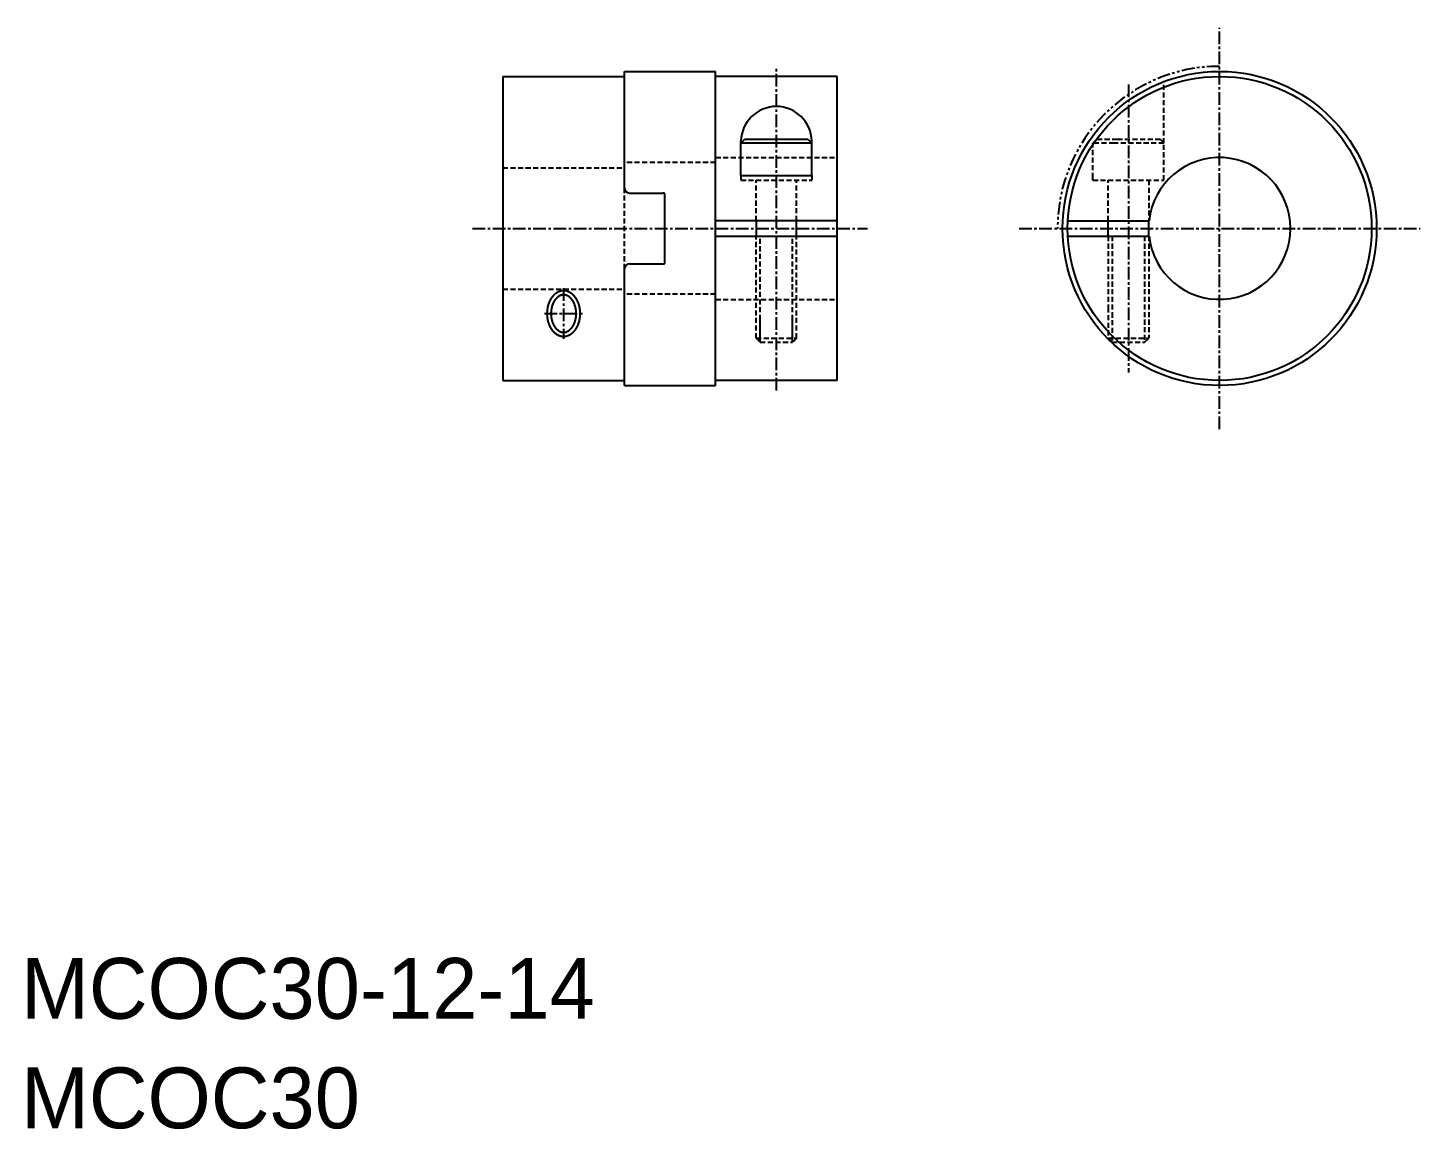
# Model space of a CAD drawing. Extents: x -285 to -148, y -61 to 48.
import ezdxf

# ---------------------------------------------------------------- set-up
doc = ezdxf.new("R2010")
doc.units = 0
for name, pattern in [('CENTER', [2, 1.25, -0.25, 0.25, -0.25]), ('DASHED', [0.75, 0.5, -0.25]), ('PHANTOM', [2.5, 1.25, -0.25, 0.25, -0.25, 0.25, -0.25])]:
    doc.linetypes.add(name, pattern=pattern)
doc.layers.get('0').update_dxf_attribs({"linetype": 'CONTINUOUS'})
doc.layers.add('CENTER', color=1, linetype='CENTER')
doc.layers.add('二点鎖線', color=3, linetype='PHANTOM')

msp = doc.modelspace()

# ---------------------------------------------------------------- linework, layer by layer
at = {"color": 7, "linetype": 'CONTINUOUS'}
for p, q in [((-238.44, 43), (-238.44, 13)), ((-238.44, 43), (-226.44, 43)), ((-226.44, 32), (-226.44, 43.5)), ((-226.44, 43.5), (-217.44, 43.5)), ((-217.44, 12.5), (-217.44, 43.5)), ((-205.44, 43), (-217.44, 43)), ((-205.44, 13), (-205.44, 43)), ((-214.94, 36.42), (-214.59, 36.77)), ((-214.94, 33.23), (-214.94, 36.62)), ((-207.94, 36.42), (-214.94, 36.42)), ((-208.29, 36.77), (-214.59, 36.77)), ((-208.29, 36.77), (-207.94, 36.42)), ((-207.94, 33.23), (-207.94, 36.62)), ((-207.94, 36.07), (-207.94, 36.07)), ((-214.94, 33.23), (-207.94, 33.23)), ((-225.94, 31.5), (-222.64, 31.5)), ((-222.44, 24.7), (-222.44, 31.3)), ((-205.44, 28.75), (-217.44, 28.75)), ((-213.44, 28.75), (-213.44, 27.25)), ((-209.44, 27.25), (-209.44, 28.75)), ((-182.68, 28.75), (-174.65, 28.75)), ((-178.69, 27.25), (-178.69, 28.75)), ((-174.69, 27.25), (-174.69, 28.75)), ((-217.44, 27.25), (-205.44, 27.25)), ((-182.68, 27.25), (-174.65, 27.25)), ((-226.44, 12.5), (-226.44, 24)), ((-225.94, 24.5), (-222.64, 24.5)), ((-238.44, 13), (-226.44, 13)), ((-226.44, 12.5), (-217.44, 12.5)), ((-205.44, 13), (-217.44, 13))]:
    msp.add_line(p, q, dxfattribs=at)
at = {"color": 3, "linetype": 'DASHED'}
for p, q in [((-173.19, 36.42), (-173.19, 42.49)), ((-179.84, 36.77), (-180.19, 36.42)), ((-178.1, 36.42), (-180.19, 36.42)), ((-180.19, 33), (-180.19, 36.42)), ((-177.79, 36.77), (-179.84, 36.77)), ((-173.19, 36.42), (-178.1, 36.42)), ((-173.54, 36.77), (-177.79, 36.77)), ((-173.54, 36.77), (-173.19, 36.42)), ((-173.19, 32.77), (-173.19, 36.42)), ((-173.19, 36.07), (-173.19, 36.07)), ((-217.44, 34.5), (-226.44, 34.5)), ((-217.44, 35), (-205.44, 35)), ((-238.44, 34), (-226.44, 34)), ((-214.94, 33.23), (-214.94, 32.77)), ((-207.94, 33.23), (-207.94, 32.77)), ((-180.19, 32.77), (-180.19, 33)), ((-226.44, 24), (-226.44, 32)), ((-214.94, 32.77), (-207.94, 32.77)), ((-213.44, 28.75), (-213.44, 32.77)), ((-209.44, 28.75), (-209.44, 32.77)), ((-180.19, 32.77), (-173.19, 32.77)), ((-178.69, 28.75), (-178.69, 32.77)), ((-174.69, 32.77), (-174.69, 28.75)), ((-213.44, 17.17), (-213.44, 27.25)), ((-213.04, 18.99), (-213.04, 27.25)), ((-209.84, 18.99), (-209.84, 27.25)), ((-209.44, 17.17), (-209.44, 27.25)), ((-178.69, 27.25), (-178.69, 20.2)), ((-178.29, 27.25), (-178.29, 19.69)), ((-175.09, 27.25), (-175.09, 16.77)), ((-174.69, 27.25), (-174.69, 17.17)), ((-238.44, 22), (-226.44, 22)), ((-217.44, 21.5), (-226.44, 21.5)), ((-217.44, 21), (-205.44, 21)), ((-178.69, 20.2), (-178.69, 17.17)), ((-178.29, 19.69), (-178.29, 16.77)), ((-213.44, 17.17), (-213.04, 16.77)), ((-213.44, 17.17), (-209.44, 17.17)), ((-213.04, 16.77), (-209.84, 16.77)), ((-209.44, 17.17), (-209.84, 16.77)), ((-178.69, 17.17), (-178.29, 16.77)), ((-178.69, 17.17), (-174.69, 17.17)), ((-178.29, 16.77), (-175.09, 16.77)), ((-175.09, 16.77), (-174.69, 17.17))]:
    msp.add_line(p, q, dxfattribs=at)
at = {"color": 3, "linetype": 'CONTINUOUS'}
for p, q in [((-213.04, 16.77), (-213.04, 18.99)), ((-209.84, 16.77), (-209.84, 18.99))]:
    msp.add_line(p, q, dxfattribs=at)
msp.add_polyline3d([(-232.44, 21.85, 0), (-232.46, 21.85, 0), (-232.47, 21.85, 0), (-232.48, 21.85, 0), (-232.49, 21.85, 0), (-232.5, 21.85, 0), (-232.51, 21.85, 0), (-232.52, 21.85, 0), (-232.53, 21.85, 0), (-232.54, 21.85, 0), (-232.55, 21.85, 0), (-232.57, 21.85, 0), (-232.58, 21.85, 0), (-232.59, 21.85, 0), (-232.6, 21.84, 0), (-232.61, 21.84, 0), (-232.62, 21.84, 0), (-232.63, 21.84, 0), (-232.64, 21.84, 0), (-232.65, 21.84, 0), (-232.66, 21.83, 0), (-232.67, 21.83, 0), (-232.69, 21.83, 0), (-232.7, 21.83, 0), (-232.71, 21.83, 0), (-232.72, 21.82, 0), (-232.73, 21.82, 0), (-232.74, 21.82, 0), (-232.75, 21.81, 0), (-232.76, 21.81, 0), (-232.77, 21.81, 0), (-232.78, 21.81, 0), (-232.79, 21.8, 0), (-232.81, 21.8, 0), (-232.82, 21.8, 0), (-232.83, 21.79, 0), (-232.84, 21.79, 0), (-232.85, 21.78, 0), (-232.86, 21.78, 0), (-232.87, 21.78, 0), (-232.88, 21.77, 0), (-232.89, 21.77, 0), (-232.9, 21.76, 0), (-232.91, 21.76, 0), (-232.92, 21.76, 0), (-232.93, 21.75, 0), (-232.94, 21.75, 0), (-232.96, 21.74, 0), (-232.97, 21.74, 0), (-232.98, 21.73, 0), (-232.99, 21.73, 0), (-233, 21.72, 0), (-233.01, 21.72, 0), (-233.02, 21.71, 0), (-233.03, 21.71, 0), (-233.04, 21.7, 0), (-233.05, 21.69, 0), (-233.06, 21.69, 0), (-233.07, 21.68, 0), (-233.08, 21.68, 0), (-233.09, 21.67, 0), (-233.1, 21.66, 0), (-233.11, 21.66, 0), (-233.12, 21.65, 0), (-233.13, 21.65, 0), (-233.14, 21.64, 0), (-233.15, 21.63, 0), (-233.16, 21.63, 0), (-233.17, 21.62, 0), (-233.18, 21.61, 0), (-233.19, 21.6, 0), (-233.2, 21.6, 0), (-233.21, 21.59, 0), (-233.22, 21.58, 0), (-233.23, 21.57, 0), (-233.24, 21.57, 0), (-233.25, 21.56, 0), (-233.26, 21.55, 0), (-233.27, 21.54, 0), (-233.28, 21.54, 0), (-233.29, 21.53, 0), (-233.3, 21.52, 0), (-233.31, 21.51, 0), (-233.32, 21.5, 0), (-233.33, 21.49, 0), (-233.34, 21.49, 0), (-233.35, 21.48, 0), (-233.36, 21.47, 0), (-233.37, 21.46, 0), (-233.38, 21.45, 0), (-233.39, 21.44, 0), (-233.4, 21.43, 0), (-233.41, 21.42, 0), (-233.42, 21.41, 0), (-233.43, 21.4, 0), (-233.44, 21.39, 0), (-233.45, 21.38, 0), (-233.45, 21.38, 0), (-233.46, 21.37, 0), (-233.47, 21.36, 0), (-233.48, 21.35, 0), (-233.49, 21.34, 0), (-233.5, 21.33, 0), (-233.51, 21.32, 0), (-233.52, 21.3, 0), (-233.53, 21.29, 0), (-233.53, 21.28, 0), (-233.54, 21.27, 0), (-233.55, 21.26, 0), (-233.56, 21.25, 0), (-233.57, 21.24, 0), (-233.58, 21.23, 0), (-233.59, 21.22, 0), (-233.59, 21.21, 0), (-233.6, 21.2, 0), (-233.61, 21.19, 0), (-233.62, 21.17, 0), (-233.63, 21.16, 0), (-233.63, 21.15, 0), (-233.64, 21.14, 0), (-233.65, 21.13, 0), (-233.66, 21.12, 0), (-233.67, 21.1, 0), (-233.67, 21.09, 0), (-233.68, 21.08, 0), (-233.69, 21.07, 0), (-233.7, 21.06, 0), (-233.7, 21.04, 0), (-233.71, 21.03, 0), (-233.72, 21.02, 0), (-233.73, 21.01, 0), (-233.73, 20.99, 0), (-233.74, 20.98, 0), (-233.75, 20.97, 0), (-233.76, 20.96, 0), (-233.76, 20.94, 0), (-233.77, 20.93, 0), (-233.78, 20.92, 0), (-233.78, 20.9, 0), (-233.79, 20.89, 0), (-233.8, 20.88, 0), (-233.8, 20.86, 0), (-233.81, 20.85, 0), (-233.82, 20.84, 0), (-233.82, 20.82, 0), (-233.83, 20.81, 0), (-233.84, 20.8, 0), (-233.84, 20.78, 0), (-233.85, 20.77, 0), (-233.85, 20.75, 0), (-233.86, 20.74, 0), (-233.87, 20.73, 0), (-233.87, 20.71, 0), (-233.88, 20.7, 0), (-233.88, 20.68, 0), (-233.89, 20.67, 0), (-233.9, 20.66, 0), (-233.9, 20.64, 0), (-233.91, 20.63, 0), (-233.91, 20.61, 0), (-233.92, 20.6, 0), (-233.92, 20.58, 0), (-233.93, 20.57, 0), (-233.93, 20.56, 0), (-233.94, 20.54, 0), (-233.94, 20.53, 0), (-233.95, 20.51, 0), (-233.95, 20.5, 0), (-233.96, 20.48, 0), (-233.96, 20.47, 0), (-233.97, 20.45, 0), (-233.97, 20.44, 0), (-233.97, 20.42, 0), (-233.98, 20.41, 0), (-233.98, 20.39, 0), (-233.99, 20.38, 0), (-233.99, 20.36, 0), (-234, 20.35, 0), (-234, 20.33, 0), (-234, 20.31, 0), (-234.01, 20.3, 0), (-234.01, 20.28, 0), (-234.01, 20.27, 0), (-234.02, 20.25, 0), (-234.02, 20.24, 0), (-234.02, 20.22, 0), (-234.03, 20.21, 0), (-234.03, 20.19, 0), (-234.03, 20.17, 0), (-234.04, 20.16, 0), (-234.04, 20.14, 0), (-234.04, 20.13, 0), (-234.05, 20.11, 0), (-234.05, 20.1, 0), (-234.05, 20.08, 0), (-234.05, 20.06, 0), (-234.06, 20.05, 0), (-234.06, 20.03, 0), (-234.06, 20.02, 0), (-234.06, 20, 0), (-234.06, 19.98, 0), (-234.07, 19.97, 0), (-234.07, 19.95, 0), (-234.07, 19.94, 0), (-234.07, 19.92, 0), (-234.07, 19.9, 0), (-234.07, 19.89, 0), (-234.08, 19.87, 0), (-234.08, 19.86, 0), (-234.08, 19.84, 0), (-234.08, 19.82, 0), (-234.08, 19.81, 0), (-234.08, 19.79, 0), (-234.08, 19.78, 0), (-234.08, 19.76, 0), (-234.09, 19.74, 0), (-234.09, 19.73, 0), (-234.09, 19.71, 0), (-234.09, 19.69, 0), (-234.09, 19.68, 0), (-234.09, 19.66, 0), (-234.09, 19.65, 0), (-234.09, 19.63, 0), (-234.09, 19.61, 0), (-234.09, 19.6, 0), (-234.09, 19.58, 0), (-234.09, 19.56, 0), (-234.09, 19.55, 0), (-234.09, 19.53, 0), (-234.09, 19.52, 0), (-234.09, 19.5, 0), (-234.09, 19.48, 0), (-234.09, 19.47, 0), (-234.08, 19.45, 0), (-234.08, 19.43, 0), (-234.08, 19.42, 0), (-234.08, 19.4, 0), (-234.08, 19.39, 0), (-234.08, 19.37, 0), (-234.08, 19.35, 0), (-234.08, 19.34, 0), (-234.08, 19.32, 0), (-234.07, 19.3, 0), (-234.07, 19.29, 0), (-234.07, 19.27, 0), (-234.07, 19.26, 0), (-234.07, 19.24, 0), (-234.06, 19.22, 0), (-234.06, 19.21, 0), (-234.06, 19.19, 0), (-234.06, 19.18, 0), (-234.06, 19.16, 0), (-234.05, 19.14, 0), (-234.05, 19.13, 0), (-234.05, 19.11, 0), (-234.05, 19.1, 0), (-234.04, 19.08, 0), (-234.04, 19.07, 0), (-234.04, 19.05, 0), (-234.04, 19.03, 0), (-234.03, 19.02, 0), (-234.03, 19, 0), (-234.03, 18.99, 0), (-234.02, 18.97, 0), (-234.02, 18.96, 0), (-234.02, 18.94, 0), (-234.01, 18.92, 0), (-234.01, 18.91, 0), (-234, 18.89, 0), (-234, 18.88, 0), (-234, 18.86, 0), (-233.99, 18.85, 0), (-233.99, 18.83, 0), (-233.99, 18.82, 0), (-233.98, 18.8, 0), (-233.98, 18.79, 0), (-233.97, 18.77, 0), (-233.97, 18.76, 0), (-233.96, 18.74, 0), (-233.96, 18.73, 0), (-233.95, 18.71, 0), (-233.95, 18.7, 0), (-233.94, 18.68, 0), (-233.94, 18.67, 0), (-233.93, 18.65, 0), (-233.93, 18.64, 0), (-233.92, 18.62, 0), (-233.92, 18.61, 0), (-233.91, 18.6, 0), (-233.91, 18.58, 0), (-233.9, 18.57, 0), (-233.9, 18.55, 0), (-233.89, 18.54, 0), (-233.89, 18.52, 0), (-233.88, 18.51, 0), (-233.88, 18.5, 0), (-233.87, 18.48, 0), (-233.86, 18.47, 0), (-233.86, 18.45, 0), (-233.85, 18.44, 0), (-233.85, 18.43, 0), (-233.84, 18.41, 0), (-233.83, 18.4, 0), (-233.83, 18.38, 0), (-233.82, 18.37, 0), (-233.81, 18.36, 0), (-233.81, 18.34, 0), (-233.8, 18.33, 0), (-233.79, 18.32, 0), (-233.79, 18.3, 0), (-233.78, 18.29, 0), (-233.77, 18.28, 0), (-233.77, 18.27, 0), (-233.76, 18.25, 0), (-233.75, 18.24, 0), (-233.75, 18.23, 0), (-233.74, 18.21, 0), (-233.73, 18.2, 0), (-233.72, 18.19, 0), (-233.72, 18.18, 0), (-233.71, 18.16, 0), (-233.7, 18.15, 0), (-233.69, 18.14, 0), (-233.69, 18.13, 0), (-233.68, 18.12, 0), (-233.67, 18.1, 0), (-233.66, 18.09, 0), (-233.65, 18.08, 0), (-233.65, 18.07, 0), (-233.64, 18.06, 0), (-233.63, 18.04, 0), (-233.62, 18.03, 0), (-233.61, 18.02, 0), (-233.61, 18.01, 0), (-233.6, 18, 0), (-233.59, 17.99, 0), (-233.58, 17.98, 0), (-233.57, 17.97, 0), (-233.56, 17.95, 0), (-233.56, 17.94, 0), (-233.55, 17.93, 0), (-233.54, 17.92, 0), (-233.53, 17.91, 0), (-233.52, 17.9, 0), (-233.51, 17.89, 0), (-233.5, 17.88, 0), (-233.49, 17.87, 0), (-233.49, 17.86, 0), (-233.48, 17.85, 0), (-233.47, 17.84, 0), (-233.46, 17.83, 0), (-233.45, 17.82, 0), (-233.44, 17.81, 0), (-233.43, 17.8, 0), (-233.42, 17.79, 0), (-233.41, 17.78, 0), (-233.4, 17.77, 0), (-233.39, 17.76, 0), (-233.38, 17.75, 0), (-233.38, 17.75, 0), (-233.37, 17.74, 0), (-233.36, 17.73, 0), (-233.35, 17.72, 0), (-233.34, 17.71, 0), (-233.33, 17.7, 0), (-233.32, 17.69, 0), (-233.31, 17.69, 0), (-233.3, 17.68, 0), (-233.29, 17.67, 0), (-233.28, 17.66, 0), (-233.27, 17.65, 0), (-233.26, 17.65, 0), (-233.25, 17.64, 0), (-233.24, 17.63, 0), (-233.23, 17.62, 0), (-233.22, 17.62, 0), (-233.21, 17.61, 0), (-233.2, 17.6, 0), (-233.19, 17.59, 0), (-233.18, 17.59, 0), (-233.17, 17.58, 0), (-233.16, 17.57, 0), (-233.15, 17.57, 0), (-233.14, 17.56, 0), (-233.13, 17.55, 0), (-233.12, 17.55, 0), (-233.11, 17.54, 0), (-233.1, 17.53, 0), (-233.09, 17.53, 0), (-233.08, 17.52, 0), (-233.07, 17.52, 0), (-233.06, 17.51, 0), (-233.04, 17.5, 0), (-233.03, 17.5, 0), (-233.02, 17.49, 0), (-233.01, 17.49, 0), (-233, 17.48, 0), (-232.99, 17.48, 0), (-232.98, 17.47, 0), (-232.97, 17.47, 0), (-232.96, 17.46, 0), (-232.95, 17.46, 0), (-232.94, 17.45, 0), (-232.93, 17.45, 0), (-232.92, 17.44, 0), (-232.91, 17.44, 0), (-232.9, 17.43, 0), (-232.89, 17.43, 0), (-232.88, 17.43, 0), (-232.86, 17.42, 0), (-232.85, 17.42, 0), (-232.84, 17.41, 0), (-232.83, 17.41, 0), (-232.82, 17.41, 0), (-232.81, 17.4, 0), (-232.8, 17.4, 0), (-232.79, 17.4, 0), (-232.78, 17.39, 0), (-232.77, 17.39, 0), (-232.76, 17.39, 0), (-232.75, 17.38, 0), (-232.73, 17.38, 0), (-232.72, 17.38, 0), (-232.71, 17.38, 0), (-232.7, 17.37, 0), (-232.69, 17.37, 0), (-232.68, 17.37, 0), (-232.67, 17.37, 0), (-232.66, 17.37, 0), (-232.65, 17.36, 0), (-232.64, 17.36, 0), (-232.63, 17.36, 0), (-232.61, 17.36, 0), (-232.6, 17.36, 0), (-232.59, 17.36, 0), (-232.58, 17.35, 0), (-232.57, 17.35, 0), (-232.56, 17.35, 0), (-232.55, 17.35, 0), (-232.54, 17.35, 0), (-232.53, 17.35, 0), (-232.52, 17.35, 0), (-232.51, 17.35, 0), (-232.49, 17.35, 0), (-232.48, 17.35, 0), (-232.47, 17.35, 0), (-232.46, 17.35, 0), (-232.45, 17.35, 0), (-232.44, 17.35, 0), (-232.43, 17.35, 0), (-232.42, 17.35, 0), (-232.41, 17.35, 0), (-232.4, 17.35, 0), (-232.38, 17.35, 0), (-232.37, 17.35, 0), (-232.36, 17.35, 0), (-232.35, 17.35, 0), (-232.34, 17.35, 0), (-232.33, 17.35, 0), (-232.32, 17.35, 0), (-232.31, 17.35, 0), (-232.3, 17.36, 0), (-232.29, 17.36, 0), (-232.27, 17.36, 0), (-232.26, 17.36, 0), (-232.25, 17.36, 0), (-232.24, 17.36, 0), (-232.23, 17.37, 0), (-232.22, 17.37, 0), (-232.21, 17.37, 0), (-232.2, 17.37, 0), (-232.19, 17.37, 0), (-232.18, 17.38, 0), (-232.17, 17.38, 0), (-232.15, 17.38, 0), (-232.14, 17.38, 0), (-232.13, 17.39, 0), (-232.12, 17.39, 0), (-232.11, 17.39, 0), (-232.1, 17.4, 0), (-232.09, 17.4, 0), (-232.08, 17.4, 0), (-232.07, 17.41, 0), (-232.06, 17.41, 0), (-232.05, 17.41, 0), (-232.04, 17.42, 0), (-232.03, 17.42, 0), (-232.01, 17.43, 0), (-232, 17.43, 0), (-231.99, 17.43, 0), (-231.98, 17.44, 0), (-231.97, 17.44, 0), (-231.96, 17.45, 0), (-231.95, 17.45, 0), (-231.94, 17.46, 0), (-231.93, 17.46, 0), (-231.92, 17.47, 0), (-231.91, 17.47, 0), (-231.9, 17.48, 0), (-231.89, 17.48, 0), (-231.88, 17.49, 0), (-231.87, 17.49, 0), (-231.86, 17.5, 0), (-231.84, 17.5, 0), (-231.83, 17.51, 0), (-231.82, 17.52, 0), (-231.81, 17.52, 0), (-231.8, 17.53, 0), (-231.79, 17.53, 0), (-231.78, 17.54, 0), (-231.77, 17.55, 0), (-231.76, 17.55, 0), (-231.75, 17.56, 0), (-231.74, 17.57, 0), (-231.73, 17.57, 0), (-231.72, 17.58, 0), (-231.71, 17.59, 0), (-231.7, 17.59, 0), (-231.69, 17.6, 0), (-231.68, 17.61, 0), (-231.67, 17.62, 0), (-231.66, 17.62, 0), (-231.65, 17.63, 0), (-231.64, 17.64, 0), (-231.63, 17.65, 0), (-231.62, 17.65, 0), (-231.61, 17.66, 0), (-231.6, 17.67, 0), (-231.59, 17.68, 0), (-231.58, 17.69, 0), (-231.57, 17.69, 0), (-231.56, 17.7, 0), (-231.55, 17.71, 0), (-231.54, 17.72, 0), (-231.53, 17.73, 0), (-231.52, 17.74, 0), (-231.51, 17.75, 0), (-231.5, 17.76, 0), (-231.5, 17.76, 0), (-231.49, 17.77, 0), (-231.48, 17.78, 0), (-231.47, 17.79, 0), (-231.46, 17.8, 0), (-231.45, 17.81, 0), (-231.44, 17.82, 0), (-231.43, 17.83, 0), (-231.42, 17.84, 0), (-231.41, 17.85, 0), (-231.4, 17.86, 0), (-231.39, 17.87, 0), (-231.39, 17.88, 0), (-231.38, 17.89, 0), (-231.37, 17.9, 0), (-231.36, 17.91, 0), (-231.35, 17.92, 0), (-231.34, 17.93, 0), (-231.33, 17.94, 0), (-231.33, 17.95, 0), (-231.32, 17.97, 0), (-231.31, 17.98, 0), (-231.3, 17.99, 0), (-231.29, 18, 0), (-231.28, 18.01, 0), (-231.28, 18.02, 0), (-231.27, 18.03, 0), (-231.26, 18.04, 0), (-231.25, 18.06, 0), (-231.24, 18.07, 0), (-231.23, 18.08, 0), (-231.23, 18.09, 0), (-231.22, 18.1, 0), (-231.21, 18.12, 0), (-231.2, 18.13, 0), (-231.2, 18.14, 0), (-231.19, 18.15, 0), (-231.18, 18.16, 0), (-231.17, 18.18, 0), (-231.17, 18.19, 0), (-231.16, 18.2, 0), (-231.15, 18.21, 0), (-231.14, 18.23, 0), (-231.14, 18.24, 0), (-231.13, 18.25, 0), (-231.12, 18.27, 0), (-231.12, 18.28, 0), (-231.11, 18.29, 0), (-231.1, 18.3, 0), (-231.1, 18.32, 0), (-231.09, 18.33, 0), (-231.08, 18.34, 0), (-231.08, 18.36, 0), (-231.07, 18.37, 0), (-231.06, 18.38, 0), (-231.06, 18.4, 0), (-231.05, 18.41, 0), (-231.04, 18.43, 0), (-231.04, 18.44, 0), (-231.03, 18.45, 0), (-231.03, 18.47, 0), (-231.02, 18.48, 0), (-231.01, 18.5, 0), (-231.01, 18.51, 0), (-231, 18.52, 0), (-231, 18.54, 0), (-230.99, 18.55, 0), (-230.99, 18.57, 0), (-230.98, 18.58, 0), (-230.98, 18.6, 0), (-230.97, 18.61, 0), (-230.96, 18.62, 0), (-230.96, 18.64, 0), (-230.95, 18.65, 0), (-230.95, 18.67, 0), (-230.94, 18.68, 0), (-230.94, 18.7, 0), (-230.94, 18.71, 0), (-230.93, 18.73, 0), (-230.93, 18.74, 0), (-230.92, 18.76, 0), (-230.92, 18.77, 0), (-230.91, 18.79, 0), (-230.91, 18.8, 0), (-230.9, 18.82, 0), (-230.9, 18.83, 0), (-230.9, 18.85, 0), (-230.89, 18.86, 0), (-230.89, 18.88, 0), (-230.88, 18.89, 0), (-230.88, 18.91, 0), (-230.88, 18.92, 0), (-230.87, 18.94, 0), (-230.87, 18.96, 0), (-230.87, 18.97, 0), (-230.86, 18.99, 0), (-230.86, 19, 0), (-230.86, 19.02, 0), (-230.85, 19.03, 0), (-230.85, 19.05, 0), (-230.85, 19.07, 0), (-230.85, 19.08, 0), (-230.84, 19.1, 0), (-230.84, 19.11, 0), (-230.84, 19.13, 0), (-230.84, 19.14, 0), (-230.83, 19.16, 0), (-230.83, 19.18, 0), (-230.83, 19.19, 0), (-230.83, 19.21, 0), (-230.82, 19.22, 0), (-230.82, 19.24, 0), (-230.82, 19.26, 0), (-230.82, 19.27, 0), (-230.82, 19.29, 0), (-230.82, 19.3, 0), (-230.81, 19.32, 0), (-230.81, 19.34, 0), (-230.81, 19.35, 0), (-230.81, 19.37, 0), (-230.81, 19.39, 0), (-230.81, 19.4, 0), (-230.81, 19.42, 0), (-230.81, 19.43, 0), (-230.81, 19.45, 0), (-230.8, 19.47, 0), (-230.8, 19.48, 0), (-230.8, 19.5, 0), (-230.8, 19.52, 0), (-230.8, 19.53, 0), (-230.8, 19.55, 0), (-230.8, 19.56, 0), (-230.8, 19.58, 0), (-230.8, 19.6, 0), (-230.8, 19.61, 0), (-230.8, 19.63, 0), (-230.8, 19.65, 0), (-230.8, 19.66, 0), (-230.8, 19.68, 0), (-230.8, 19.69, 0), (-230.8, 19.71, 0), (-230.8, 19.73, 0), (-230.8, 19.74, 0), (-230.81, 19.76, 0), (-230.81, 19.78, 0), (-230.81, 19.79, 0), (-230.81, 19.81, 0), (-230.81, 19.82, 0), (-230.81, 19.84, 0), (-230.81, 19.86, 0), (-230.81, 19.87, 0), (-230.81, 19.89, 0), (-230.82, 19.9, 0), (-230.82, 19.92, 0), (-230.82, 19.94, 0), (-230.82, 19.95, 0), (-230.82, 19.97, 0), (-230.83, 19.98, 0), (-230.83, 20, 0), (-230.83, 20.02, 0), (-230.83, 20.03, 0), (-230.83, 20.05, 0), (-230.84, 20.06, 0), (-230.84, 20.08, 0), (-230.84, 20.1, 0), (-230.84, 20.11, 0), (-230.85, 20.13, 0), (-230.85, 20.14, 0), (-230.85, 20.16, 0), (-230.86, 20.17, 0), (-230.86, 20.19, 0), (-230.86, 20.21, 0), (-230.87, 20.22, 0), (-230.87, 20.24, 0), (-230.87, 20.25, 0), (-230.88, 20.27, 0), (-230.88, 20.28, 0), (-230.88, 20.3, 0), (-230.89, 20.31, 0), (-230.89, 20.33, 0), (-230.89, 20.35, 0), (-230.9, 20.36, 0), (-230.9, 20.38, 0), (-230.91, 20.39, 0), (-230.91, 20.41, 0), (-230.92, 20.42, 0), (-230.92, 20.44, 0), (-230.92, 20.45, 0), (-230.93, 20.47, 0), (-230.93, 20.48, 0), (-230.94, 20.5, 0), (-230.94, 20.51, 0), (-230.95, 20.53, 0), (-230.95, 20.54, 0), (-230.96, 20.56, 0), (-230.96, 20.57, 0), (-230.97, 20.58, 0), (-230.97, 20.6, 0), (-230.98, 20.61, 0), (-230.98, 20.63, 0), (-230.99, 20.64, 0), (-230.99, 20.66, 0), (-231, 20.67, 0), (-231.01, 20.68, 0), (-231.01, 20.7, 0), (-231.02, 20.71, 0), (-231.02, 20.73, 0), (-231.03, 20.74, 0), (-231.04, 20.75, 0), (-231.04, 20.77, 0), (-231.05, 20.78, 0), (-231.05, 20.8, 0), (-231.06, 20.81, 0), (-231.07, 20.82, 0), (-231.07, 20.84, 0), (-231.08, 20.85, 0), (-231.09, 20.86, 0), (-231.09, 20.88, 0), (-231.1, 20.89, 0), (-231.11, 20.9, 0), (-231.11, 20.92, 0), (-231.12, 20.93, 0), (-231.13, 20.94, 0), (-231.13, 20.96, 0), (-231.14, 20.97, 0), (-231.15, 20.98, 0), (-231.16, 20.99, 0), (-231.16, 21.01, 0), (-231.17, 21.02, 0), (-231.18, 21.03, 0), (-231.18, 21.04, 0), (-231.19, 21.06, 0), (-231.2, 21.07, 0), (-231.21, 21.08, 0), (-231.22, 21.09, 0), (-231.22, 21.1, 0), (-231.23, 21.12, 0), (-231.24, 21.13, 0), (-231.25, 21.14, 0), (-231.25, 21.15, 0), (-231.26, 21.16, 0), (-231.27, 21.17, 0), (-231.28, 21.19, 0), (-231.29, 21.2, 0), (-231.3, 21.21, 0), (-231.3, 21.22, 0), (-231.31, 21.23, 0), (-231.32, 21.24, 0), (-231.33, 21.25, 0), (-231.34, 21.26, 0), (-231.35, 21.27, 0), (-231.36, 21.28, 0), (-231.36, 21.29, 0), (-231.37, 21.31, 0), (-231.38, 21.32, 0), (-231.39, 21.33, 0), (-231.4, 21.34, 0), (-231.41, 21.35, 0), (-231.42, 21.36, 0), (-231.43, 21.37, 0), (-231.44, 21.38, 0), (-231.44, 21.39, 0), (-231.45, 21.39, 0), (-231.46, 21.4, 0), (-231.47, 21.41, 0), (-231.48, 21.42, 0), (-231.49, 21.43, 0), (-231.5, 21.44, 0), (-231.51, 21.45, 0), (-231.52, 21.46, 0), (-231.53, 21.47, 0), (-231.54, 21.48, 0), (-231.55, 21.49, 0), (-231.56, 21.49, 0), (-231.57, 21.5, 0), (-231.58, 21.51, 0), (-231.59, 21.52, 0), (-231.6, 21.53, 0), (-231.61, 21.54, 0), (-231.62, 21.54, 0), (-231.63, 21.55, 0), (-231.64, 21.56, 0), (-231.65, 21.57, 0), (-231.66, 21.57, 0), (-231.67, 21.58, 0), (-231.68, 21.59, 0), (-231.69, 21.6, 0), (-231.7, 21.6, 0), (-231.71, 21.61, 0), (-231.72, 21.62, 0), (-231.73, 21.63, 0), (-231.74, 21.63, 0), (-231.75, 21.64, 0), (-231.76, 21.65, 0), (-231.77, 21.65, 0), (-231.78, 21.66, 0), (-231.79, 21.66, 0), (-231.8, 21.67, 0), (-231.81, 21.68, 0), (-231.82, 21.68, 0), (-231.83, 21.69, 0), (-231.84, 21.69, 0), (-231.85, 21.7, 0), (-231.86, 21.71, 0), (-231.87, 21.71, 0), (-231.88, 21.72, 0), (-231.89, 21.72, 0), (-231.9, 21.73, 0), (-231.91, 21.73, 0), (-231.92, 21.74, 0), (-231.93, 21.74, 0), (-231.94, 21.75, 0), (-231.96, 21.75, 0), (-231.97, 21.76, 0), (-231.98, 21.76, 0), (-231.99, 21.76, 0), (-232, 21.77, 0), (-232.01, 21.77, 0), (-232.02, 21.78, 0), (-232.03, 21.78, 0), (-232.04, 21.79, 0), (-232.05, 21.79, 0), (-232.06, 21.79, 0), (-232.07, 21.8, 0), (-232.08, 21.8, 0), (-232.1, 21.8, 0), (-232.11, 21.81, 0), (-232.12, 21.81, 0), (-232.13, 21.81, 0), (-232.14, 21.81, 0), (-232.15, 21.82, 0), (-232.16, 21.82, 0), (-232.17, 21.82, 0), (-232.18, 21.83, 0), (-232.19, 21.83, 0), (-232.2, 21.83, 0), (-232.21, 21.83, 0), (-232.23, 21.83, 0), (-232.24, 21.84, 0), (-232.25, 21.84, 0), (-232.26, 21.84, 0), (-232.27, 21.84, 0), (-232.28, 21.84, 0), (-232.29, 21.84, 0), (-232.3, 21.85, 0), (-232.31, 21.85, 0), (-232.32, 21.85, 0), (-232.34, 21.85, 0), (-232.35, 21.85, 0), (-232.36, 21.85, 0), (-232.37, 21.85, 0), (-232.38, 21.85, 0), (-232.39, 21.85, 0), (-232.4, 21.85, 0), (-232.41, 21.85, 0), (-232.42, 21.85, 0), (-232.43, 21.85, 0), (-232.44, 21.85, 0)], dxfattribs=at)
at = {"color": 7, "linetype": 'CONTINUOUS'}
msp.add_polyline3d([(-232.44, 21.45, 0), (-232.45, 21.45, 0), (-232.46, 21.45, 0), (-232.46, 21.45, 0), (-232.47, 21.45, 0), (-232.48, 21.45, 0), (-232.48, 21.45, 0), (-232.49, 21.45, 0), (-232.5, 21.45, 0), (-232.5, 21.45, 0), (-232.51, 21.45, 0), (-232.51, 21.45, 0), (-232.52, 21.45, 0), (-232.53, 21.45, 0), (-232.53, 21.45, 0), (-232.54, 21.45, 0), (-232.55, 21.45, 0), (-232.55, 21.45, 0), (-232.56, 21.45, 0), (-232.57, 21.45, 0), (-232.57, 21.44, 0), (-232.58, 21.44, 0), (-232.59, 21.44, 0), (-232.59, 21.44, 0), (-232.6, 21.44, 0), (-232.6, 21.44, 0), (-232.61, 21.44, 0), (-232.62, 21.44, 0), (-232.62, 21.43, 0), (-232.63, 21.43, 0), (-232.64, 21.43, 0), (-232.64, 21.43, 0), (-232.65, 21.43, 0), (-232.66, 21.43, 0), (-232.66, 21.42, 0), (-232.67, 21.42, 0), (-232.68, 21.42, 0), (-232.68, 21.42, 0), (-232.69, 21.42, 0), (-232.7, 21.41, 0), (-232.7, 21.41, 0), (-232.71, 21.41, 0), (-232.71, 21.41, 0), (-232.72, 21.41, 0), (-232.73, 21.4, 0), (-232.73, 21.4, 0), (-232.74, 21.4, 0), (-232.75, 21.4, 0), (-232.75, 21.39, 0), (-232.76, 21.39, 0), (-232.77, 21.39, 0), (-232.77, 21.39, 0), (-232.78, 21.38, 0), (-232.79, 21.38, 0), (-232.79, 21.38, 0), (-232.8, 21.37, 0), (-232.81, 21.37, 0), (-232.81, 21.37, 0), (-232.82, 21.36, 0), (-232.83, 21.36, 0), (-232.83, 21.36, 0), (-232.84, 21.35, 0), (-232.84, 21.35, 0), (-232.85, 21.35, 0), (-232.86, 21.34, 0), (-232.86, 21.34, 0), (-232.87, 21.34, 0), (-232.88, 21.33, 0), (-232.88, 21.33, 0), (-232.89, 21.33, 0), (-232.9, 21.32, 0), (-232.9, 21.32, 0), (-232.91, 21.31, 0), (-232.92, 21.31, 0), (-232.92, 21.3, 0), (-232.93, 21.3, 0), (-232.94, 21.3, 0), (-232.94, 21.29, 0), (-232.95, 21.29, 0), (-232.96, 21.28, 0), (-232.96, 21.28, 0), (-232.97, 21.27, 0), (-232.98, 21.27, 0), (-232.98, 21.26, 0), (-232.99, 21.26, 0), (-233, 21.25, 0), (-233, 21.25, 0), (-233.01, 21.24, 0), (-233.01, 21.24, 0), (-233.02, 21.23, 0), (-233.03, 21.23, 0), (-233.03, 21.22, 0), (-233.04, 21.22, 0), (-233.05, 21.21, 0), (-233.05, 21.21, 0), (-233.06, 21.2, 0), (-233.07, 21.19, 0), (-233.07, 21.19, 0), (-233.08, 21.18, 0), (-233.09, 21.18, 0), (-233.09, 21.17, 0), (-233.1, 21.17, 0), (-233.11, 21.16, 0), (-233.11, 21.15, 0), (-233.12, 21.15, 0), (-233.12, 21.14, 0), (-233.13, 21.13, 0), (-233.14, 21.13, 0), (-233.14, 21.12, 0), (-233.15, 21.11, 0), (-233.16, 21.11, 0), (-233.16, 21.1, 0), (-233.17, 21.09, 0), (-233.17, 21.09, 0), (-233.18, 21.08, 0), (-233.19, 21.07, 0), (-233.19, 21.07, 0), (-233.2, 21.06, 0), (-233.21, 21.05, 0), (-233.21, 21.05, 0), (-233.22, 21.04, 0), (-233.22, 21.03, 0), (-233.23, 21.02, 0), (-233.24, 21.02, 0), (-233.24, 21.01, 0), (-233.25, 21, 0), (-233.25, 20.99, 0), (-233.26, 20.99, 0), (-233.27, 20.98, 0), (-233.27, 20.97, 0), (-233.28, 20.96, 0), (-233.28, 20.95, 0), (-233.29, 20.95, 0), (-233.3, 20.94, 0), (-233.3, 20.93, 0), (-233.31, 20.92, 0), (-233.31, 20.91, 0), (-233.32, 20.9, 0), (-233.32, 20.9, 0), (-233.33, 20.89, 0), (-233.34, 20.88, 0), (-233.34, 20.87, 0), (-233.35, 20.86, 0), (-233.35, 20.85, 0), (-233.36, 20.85, 0), (-233.36, 20.84, 0), (-233.37, 20.83, 0), (-233.37, 20.82, 0), (-233.38, 20.81, 0), (-233.38, 20.8, 0), (-233.39, 20.79, 0), (-233.39, 20.78, 0), (-233.4, 20.77, 0), (-233.4, 20.76, 0), (-233.41, 20.75, 0), (-233.41, 20.75, 0), (-233.42, 20.74, 0), (-233.42, 20.73, 0), (-233.43, 20.72, 0), (-233.43, 20.71, 0), (-233.44, 20.7, 0), (-233.44, 20.69, 0), (-233.45, 20.68, 0), (-233.45, 20.67, 0), (-233.46, 20.66, 0), (-233.46, 20.65, 0), (-233.47, 20.64, 0), (-233.47, 20.63, 0), (-233.48, 20.62, 0), (-233.48, 20.61, 0), (-233.49, 20.6, 0), (-233.49, 20.59, 0), (-233.5, 20.58, 0), (-233.5, 20.57, 0), (-233.5, 20.56, 0), (-233.51, 20.55, 0), (-233.51, 20.54, 0), (-233.52, 20.52, 0), (-233.52, 20.51, 0), (-233.53, 20.5, 0), (-233.53, 20.49, 0), (-233.53, 20.48, 0), (-233.54, 20.47, 0), (-233.54, 20.46, 0), (-233.54, 20.45, 0), (-233.55, 20.44, 0), (-233.55, 20.43, 0), (-233.56, 20.42, 0), (-233.56, 20.41, 0), (-233.56, 20.4, 0), (-233.57, 20.38, 0), (-233.57, 20.37, 0), (-233.57, 20.36, 0), (-233.58, 20.35, 0), (-233.58, 20.34, 0), (-233.58, 20.33, 0), (-233.59, 20.32, 0), (-233.59, 20.31, 0), (-233.59, 20.29, 0), (-233.6, 20.28, 0), (-233.6, 20.27, 0), (-233.6, 20.26, 0), (-233.61, 20.25, 0), (-233.61, 20.24, 0), (-233.61, 20.23, 0), (-233.62, 20.21, 0), (-233.62, 20.2, 0), (-233.62, 20.19, 0), (-233.62, 20.18, 0), (-233.63, 20.17, 0), (-233.63, 20.16, 0), (-233.63, 20.14, 0), (-233.63, 20.13, 0), (-233.64, 20.12, 0), (-233.64, 20.11, 0), (-233.64, 20.1, 0), (-233.64, 20.09, 0), (-233.65, 20.07, 0), (-233.65, 20.06, 0), (-233.65, 20.05, 0), (-233.65, 20.04, 0), (-233.65, 20.03, 0), (-233.66, 20.01, 0), (-233.66, 20, 0), (-233.66, 19.99, 0), (-233.66, 19.98, 0), (-233.66, 19.97, 0), (-233.66, 19.95, 0), (-233.67, 19.94, 0), (-233.67, 19.93, 0), (-233.67, 19.92, 0), (-233.67, 19.9, 0), (-233.67, 19.89, 0), (-233.67, 19.88, 0), (-233.67, 19.87, 0), (-233.68, 19.86, 0), (-233.68, 19.84, 0), (-233.68, 19.83, 0), (-233.68, 19.82, 0), (-233.68, 19.81, 0), (-233.68, 19.79, 0), (-233.68, 19.78, 0), (-233.68, 19.77, 0), (-233.68, 19.76, 0), (-233.68, 19.75, 0), (-233.68, 19.73, 0), (-233.69, 19.72, 0), (-233.69, 19.71, 0), (-233.69, 19.7, 0), (-233.69, 19.68, 0), (-233.69, 19.67, 0), (-233.69, 19.66, 0), (-233.69, 19.65, 0), (-233.69, 19.63, 0), (-233.69, 19.62, 0), (-233.69, 19.61, 0), (-233.69, 19.6, 0), (-233.69, 19.59, 0), (-233.69, 19.57, 0), (-233.69, 19.56, 0), (-233.69, 19.55, 0), (-233.69, 19.54, 0), (-233.69, 19.52, 0), (-233.69, 19.51, 0), (-233.69, 19.5, 0), (-233.69, 19.49, 0), (-233.69, 19.47, 0), (-233.68, 19.46, 0), (-233.68, 19.45, 0), (-233.68, 19.44, 0), (-233.68, 19.42, 0), (-233.68, 19.41, 0), (-233.68, 19.4, 0), (-233.68, 19.39, 0), (-233.68, 19.38, 0), (-233.68, 19.36, 0), (-233.68, 19.35, 0), (-233.68, 19.34, 0), (-233.67, 19.33, 0), (-233.67, 19.31, 0), (-233.67, 19.3, 0), (-233.67, 19.29, 0), (-233.67, 19.28, 0), (-233.67, 19.27, 0), (-233.67, 19.25, 0), (-233.66, 19.24, 0), (-233.66, 19.23, 0), (-233.66, 19.22, 0), (-233.66, 19.2, 0), (-233.66, 19.19, 0), (-233.65, 19.18, 0), (-233.65, 19.17, 0), (-233.65, 19.16, 0), (-233.65, 19.14, 0), (-233.65, 19.13, 0), (-233.64, 19.12, 0), (-233.64, 19.11, 0), (-233.64, 19.1, 0), (-233.64, 19.09, 0), (-233.64, 19.07, 0), (-233.63, 19.06, 0), (-233.63, 19.05, 0), (-233.63, 19.04, 0), (-233.62, 19.03, 0), (-233.62, 19.02, 0), (-233.62, 19, 0), (-233.62, 18.99, 0), (-233.61, 18.98, 0), (-233.61, 18.97, 0), (-233.61, 18.96, 0), (-233.61, 18.95, 0), (-233.6, 18.93, 0), (-233.6, 18.92, 0), (-233.6, 18.91, 0), (-233.59, 18.9, 0), (-233.59, 18.89, 0), (-233.59, 18.88, 0), (-233.58, 18.87, 0), (-233.58, 18.86, 0), (-233.58, 18.84, 0), (-233.57, 18.83, 0), (-233.57, 18.82, 0), (-233.57, 18.81, 0), (-233.56, 18.8, 0), (-233.56, 18.79, 0), (-233.55, 18.78, 0), (-233.55, 18.77, 0), (-233.55, 18.76, 0), (-233.54, 18.75, 0), (-233.54, 18.73, 0), (-233.54, 18.72, 0), (-233.53, 18.71, 0), (-233.53, 18.7, 0), (-233.52, 18.69, 0), (-233.52, 18.68, 0), (-233.51, 18.67, 0), (-233.51, 18.66, 0), (-233.51, 18.65, 0), (-233.5, 18.64, 0), (-233.5, 18.63, 0), (-233.49, 18.62, 0), (-233.49, 18.61, 0), (-233.48, 18.6, 0), (-233.48, 18.59, 0), (-233.48, 18.58, 0), (-233.47, 18.57, 0), (-233.47, 18.56, 0), (-233.46, 18.55, 0), (-233.46, 18.54, 0), (-233.45, 18.53, 0), (-233.45, 18.52, 0), (-233.44, 18.51, 0), (-233.44, 18.5, 0), (-233.43, 18.49, 0), (-233.43, 18.48, 0), (-233.42, 18.47, 0), (-233.42, 18.46, 0), (-233.41, 18.45, 0), (-233.41, 18.44, 0), (-233.4, 18.43, 0), (-233.4, 18.42, 0), (-233.39, 18.41, 0), (-233.39, 18.41, 0), (-233.38, 18.4, 0), (-233.38, 18.39, 0), (-233.37, 18.38, 0), (-233.36, 18.37, 0), (-233.36, 18.36, 0), (-233.35, 18.35, 0), (-233.35, 18.34, 0), (-233.34, 18.33, 0), (-233.34, 18.33, 0), (-233.33, 18.32, 0), (-233.33, 18.31, 0), (-233.32, 18.3, 0), (-233.32, 18.29, 0), (-233.31, 18.28, 0), (-233.3, 18.28, 0), (-233.3, 18.27, 0), (-233.29, 18.26, 0), (-233.29, 18.25, 0), (-233.28, 18.24, 0), (-233.27, 18.23, 0), (-233.27, 18.23, 0), (-233.26, 18.22, 0), (-233.26, 18.21, 0), (-233.25, 18.2, 0), (-233.25, 18.2, 0), (-233.24, 18.19, 0), (-233.23, 18.18, 0), (-233.23, 18.17, 0), (-233.22, 18.17, 0), (-233.22, 18.16, 0), (-233.21, 18.15, 0), (-233.2, 18.14, 0), (-233.2, 18.14, 0), (-233.19, 18.13, 0), (-233.18, 18.12, 0), (-233.18, 18.12, 0), (-233.17, 18.11, 0), (-233.17, 18.1, 0), (-233.16, 18.1, 0), (-233.15, 18.09, 0), (-233.15, 18.08, 0), (-233.14, 18.08, 0), (-233.13, 18.07, 0), (-233.13, 18.06, 0), (-233.12, 18.06, 0), (-233.12, 18.05, 0), (-233.11, 18.05, 0), (-233.1, 18.04, 0), (-233.1, 18.03, 0), (-233.09, 18.03, 0), (-233.08, 18.02, 0), (-233.08, 18.02, 0), (-233.07, 18.01, 0), (-233.06, 18, 0), (-233.06, 18, 0), (-233.05, 17.99, 0), (-233.04, 17.99, 0), (-233.04, 17.98, 0), (-233.03, 17.98, 0), (-233.03, 17.97, 0), (-233.02, 17.97, 0), (-233.01, 17.96, 0), (-233.01, 17.96, 0), (-233, 17.95, 0), (-232.99, 17.95, 0), (-232.99, 17.94, 0), (-232.98, 17.94, 0), (-232.97, 17.93, 0), (-232.97, 17.93, 0), (-232.96, 17.92, 0), (-232.95, 17.92, 0), (-232.95, 17.91, 0), (-232.94, 17.91, 0), (-232.93, 17.9, 0), (-232.93, 17.9, 0), (-232.92, 17.89, 0), (-232.91, 17.89, 0), (-232.91, 17.89, 0), (-232.9, 17.88, 0), (-232.89, 17.88, 0), (-232.89, 17.87, 0), (-232.88, 17.87, 0), (-232.87, 17.87, 0), (-232.87, 17.86, 0), (-232.86, 17.86, 0), (-232.85, 17.86, 0), (-232.85, 17.85, 0), (-232.84, 17.85, 0), (-232.84, 17.85, 0), (-232.83, 17.84, 0), (-232.82, 17.84, 0), (-232.82, 17.84, 0), (-232.81, 17.83, 0), (-232.8, 17.83, 0), (-232.8, 17.83, 0), (-232.79, 17.82, 0), (-232.78, 17.82, 0), (-232.78, 17.82, 0), (-232.77, 17.81, 0), (-232.76, 17.81, 0), (-232.76, 17.81, 0), (-232.75, 17.81, 0), (-232.74, 17.8, 0), (-232.74, 17.8, 0), (-232.73, 17.8, 0), (-232.72, 17.8, 0), (-232.72, 17.79, 0), (-232.71, 17.79, 0), (-232.7, 17.79, 0), (-232.7, 17.79, 0), (-232.69, 17.79, 0), (-232.69, 17.78, 0), (-232.68, 17.78, 0), (-232.67, 17.78, 0), (-232.67, 17.78, 0), (-232.66, 17.78, 0), (-232.65, 17.77, 0), (-232.65, 17.77, 0), (-232.64, 17.77, 0), (-232.63, 17.77, 0), (-232.63, 17.77, 0), (-232.62, 17.77, 0), (-232.61, 17.76, 0), (-232.61, 17.76, 0), (-232.6, 17.76, 0), (-232.59, 17.76, 0), (-232.59, 17.76, 0), (-232.58, 17.76, 0), (-232.58, 17.76, 0), (-232.57, 17.76, 0), (-232.56, 17.76, 0), (-232.56, 17.75, 0), (-232.55, 17.75, 0), (-232.54, 17.75, 0), (-232.54, 17.75, 0), (-232.53, 17.75, 0), (-232.52, 17.75, 0), (-232.52, 17.75, 0), (-232.51, 17.75, 0), (-232.5, 17.75, 0), (-232.5, 17.75, 0), (-232.49, 17.75, 0), (-232.49, 17.75, 0), (-232.48, 17.75, 0), (-232.47, 17.75, 0), (-232.47, 17.75, 0), (-232.46, 17.75, 0), (-232.45, 17.75, 0), (-232.45, 17.75, 0), (-232.44, 17.75, 0), (-232.44, 17.75, 0), (-232.43, 17.75, 0), (-232.42, 17.75, 0), (-232.42, 17.75, 0), (-232.41, 17.75, 0), (-232.4, 17.75, 0), (-232.4, 17.75, 0), (-232.39, 17.75, 0), (-232.38, 17.75, 0), (-232.38, 17.75, 0), (-232.37, 17.75, 0), (-232.36, 17.75, 0), (-232.36, 17.75, 0), (-232.35, 17.75, 0), (-232.35, 17.75, 0), (-232.34, 17.75, 0), (-232.33, 17.75, 0), (-232.33, 17.75, 0), (-232.32, 17.76, 0), (-232.31, 17.76, 0), (-232.31, 17.76, 0), (-232.3, 17.76, 0), (-232.29, 17.76, 0), (-232.29, 17.76, 0), (-232.28, 17.76, 0), (-232.28, 17.76, 0), (-232.27, 17.77, 0), (-232.26, 17.77, 0), (-232.26, 17.77, 0), (-232.25, 17.77, 0), (-232.24, 17.77, 0), (-232.24, 17.77, 0), (-232.23, 17.78, 0), (-232.22, 17.78, 0), (-232.22, 17.78, 0), (-232.21, 17.78, 0), (-232.2, 17.78, 0), (-232.2, 17.78, 0), (-232.19, 17.79, 0), (-232.19, 17.79, 0), (-232.18, 17.79, 0), (-232.17, 17.79, 0), (-232.17, 17.8, 0), (-232.16, 17.8, 0), (-232.15, 17.8, 0), (-232.15, 17.8, 0), (-232.14, 17.81, 0), (-232.13, 17.81, 0), (-232.13, 17.81, 0), (-232.12, 17.81, 0), (-232.11, 17.82, 0), (-232.11, 17.82, 0), (-232.1, 17.82, 0), (-232.09, 17.83, 0), (-232.09, 17.83, 0), (-232.08, 17.83, 0), (-232.07, 17.83, 0), (-232.07, 17.84, 0), (-232.06, 17.84, 0), (-232.06, 17.84, 0), (-232.05, 17.85, 0), (-232.04, 17.85, 0), (-232.04, 17.86, 0), (-232.03, 17.86, 0), (-232.02, 17.86, 0), (-232.02, 17.87, 0), (-232.01, 17.87, 0), (-232, 17.87, 0), (-232, 17.88, 0), (-231.99, 17.88, 0), (-231.98, 17.89, 0), (-231.98, 17.89, 0), (-231.97, 17.89, 0), (-231.96, 17.9, 0), (-231.96, 17.9, 0), (-231.95, 17.91, 0), (-231.94, 17.91, 0), (-231.94, 17.92, 0), (-231.93, 17.92, 0), (-231.92, 17.93, 0), (-231.92, 17.93, 0), (-231.91, 17.94, 0), (-231.9, 17.94, 0), (-231.9, 17.95, 0), (-231.89, 17.95, 0), (-231.88, 17.96, 0), (-231.88, 17.96, 0), (-231.87, 17.97, 0), (-231.86, 17.97, 0), (-231.86, 17.98, 0), (-231.85, 17.98, 0), (-231.84, 17.99, 0), (-231.84, 17.99, 0), (-231.83, 18, 0), (-231.83, 18, 0), (-231.82, 18.01, 0), (-231.81, 18.02, 0), (-231.81, 18.02, 0), (-231.8, 18.03, 0), (-231.79, 18.03, 0), (-231.79, 18.04, 0), (-231.78, 18.05, 0), (-231.77, 18.05, 0), (-231.77, 18.06, 0), (-231.76, 18.06, 0), (-231.75, 18.07, 0), (-231.75, 18.08, 0), (-231.74, 18.08, 0), (-231.74, 18.09, 0), (-231.73, 18.1, 0), (-231.72, 18.1, 0), (-231.72, 18.11, 0), (-231.71, 18.12, 0), (-231.7, 18.12, 0), (-231.7, 18.13, 0), (-231.69, 18.14, 0), (-231.69, 18.14, 0), (-231.68, 18.15, 0), (-231.67, 18.16, 0), (-231.67, 18.17, 0), (-231.66, 18.17, 0), (-231.66, 18.18, 0), (-231.65, 18.19, 0), (-231.64, 18.2, 0), (-231.64, 18.2, 0), (-231.63, 18.21, 0), (-231.63, 18.22, 0), (-231.62, 18.23, 0), (-231.61, 18.23, 0), (-231.61, 18.24, 0), (-231.6, 18.25, 0), (-231.6, 18.26, 0), (-231.59, 18.27, 0), (-231.59, 18.27, 0), (-231.58, 18.28, 0), (-231.57, 18.29, 0), (-231.57, 18.3, 0), (-231.56, 18.31, 0), (-231.56, 18.32, 0), (-231.55, 18.33, 0), (-231.55, 18.33, 0), (-231.54, 18.34, 0), (-231.54, 18.35, 0), (-231.53, 18.36, 0), (-231.52, 18.37, 0), (-231.52, 18.38, 0), (-231.51, 18.39, 0), (-231.51, 18.4, 0), (-231.5, 18.4, 0), (-231.5, 18.41, 0), (-231.49, 18.42, 0), (-231.49, 18.43, 0), (-231.48, 18.44, 0), (-231.48, 18.45, 0), (-231.47, 18.46, 0), (-231.47, 18.47, 0), (-231.46, 18.48, 0), (-231.46, 18.49, 0), (-231.45, 18.5, 0), (-231.45, 18.51, 0), (-231.44, 18.52, 0), (-231.44, 18.53, 0), (-231.43, 18.54, 0), (-231.43, 18.55, 0), (-231.42, 18.56, 0), (-231.42, 18.57, 0), (-231.41, 18.58, 0), (-231.41, 18.59, 0), (-231.41, 18.6, 0), (-231.4, 18.61, 0), (-231.4, 18.62, 0), (-231.39, 18.63, 0), (-231.39, 18.64, 0), (-231.38, 18.65, 0), (-231.38, 18.66, 0), (-231.37, 18.67, 0), (-231.37, 18.68, 0), (-231.37, 18.69, 0), (-231.36, 18.7, 0), (-231.36, 18.71, 0), (-231.35, 18.72, 0), (-231.35, 18.74, 0), (-231.35, 18.75, 0), (-231.34, 18.76, 0), (-231.34, 18.77, 0), (-231.33, 18.78, 0), (-231.33, 18.79, 0), (-231.33, 18.8, 0), (-231.32, 18.81, 0), (-231.32, 18.82, 0), (-231.32, 18.83, 0), (-231.31, 18.84, 0), (-231.31, 18.86, 0), (-231.31, 18.87, 0), (-231.3, 18.88, 0), (-231.3, 18.89, 0), (-231.3, 18.9, 0), (-231.29, 18.91, 0), (-231.29, 18.92, 0), (-231.29, 18.94, 0), (-231.28, 18.95, 0), (-231.28, 18.96, 0), (-231.28, 18.97, 0), (-231.28, 18.98, 0), (-231.27, 18.99, 0), (-231.27, 19, 0), (-231.27, 19.02, 0), (-231.26, 19.03, 0), (-231.26, 19.04, 0), (-231.26, 19.05, 0), (-231.26, 19.06, 0), (-231.25, 19.07, 0), (-231.25, 19.09, 0), (-231.25, 19.1, 0), (-231.25, 19.11, 0), (-231.24, 19.12, 0), (-231.24, 19.13, 0), (-231.24, 19.15, 0), (-231.24, 19.16, 0), (-231.24, 19.17, 0), (-231.23, 19.18, 0), (-231.23, 19.19, 0), (-231.23, 19.21, 0), (-231.23, 19.22, 0), (-231.23, 19.23, 0), (-231.23, 19.24, 0), (-231.22, 19.25, 0), (-231.22, 19.27, 0), (-231.22, 19.28, 0), (-231.22, 19.29, 0), (-231.22, 19.3, 0), (-231.22, 19.31, 0), (-231.22, 19.33, 0), (-231.21, 19.34, 0), (-231.21, 19.35, 0), (-231.21, 19.36, 0), (-231.21, 19.38, 0), (-231.21, 19.39, 0), (-231.21, 19.4, 0), (-231.21, 19.41, 0), (-231.21, 19.42, 0), (-231.21, 19.44, 0), (-231.21, 19.45, 0), (-231.21, 19.46, 0), (-231.2, 19.47, 0), (-231.2, 19.49, 0), (-231.2, 19.5, 0), (-231.2, 19.51, 0), (-231.2, 19.52, 0), (-231.2, 19.54, 0), (-231.2, 19.55, 0), (-231.2, 19.56, 0), (-231.2, 19.57, 0), (-231.2, 19.59, 0), (-231.2, 19.6, 0), (-231.2, 19.61, 0), (-231.2, 19.62, 0), (-231.2, 19.63, 0), (-231.2, 19.65, 0), (-231.2, 19.66, 0), (-231.2, 19.67, 0), (-231.2, 19.68, 0), (-231.2, 19.7, 0), (-231.2, 19.71, 0), (-231.2, 19.72, 0), (-231.2, 19.73, 0), (-231.21, 19.75, 0), (-231.21, 19.76, 0), (-231.21, 19.77, 0), (-231.21, 19.78, 0), (-231.21, 19.8, 0), (-231.21, 19.81, 0), (-231.21, 19.82, 0), (-231.21, 19.83, 0), (-231.21, 19.84, 0), (-231.21, 19.86, 0), (-231.21, 19.87, 0), (-231.22, 19.88, 0), (-231.22, 19.89, 0), (-231.22, 19.91, 0), (-231.22, 19.92, 0), (-231.22, 19.93, 0), (-231.22, 19.94, 0), (-231.22, 19.95, 0), (-231.23, 19.97, 0), (-231.23, 19.98, 0), (-231.23, 19.99, 0), (-231.23, 20, 0), (-231.23, 20.01, 0), (-231.24, 20.03, 0), (-231.24, 20.04, 0), (-231.24, 20.05, 0), (-231.24, 20.06, 0), (-231.24, 20.07, 0), (-231.25, 20.09, 0), (-231.25, 20.1, 0), (-231.25, 20.11, 0), (-231.25, 20.12, 0), (-231.26, 20.13, 0), (-231.26, 20.14, 0), (-231.26, 20.16, 0), (-231.26, 20.17, 0), (-231.27, 20.18, 0), (-231.27, 20.19, 0), (-231.27, 20.2, 0), (-231.27, 20.21, 0), (-231.28, 20.23, 0), (-231.28, 20.24, 0), (-231.28, 20.25, 0), (-231.29, 20.26, 0), (-231.29, 20.27, 0), (-231.29, 20.28, 0), (-231.3, 20.29, 0), (-231.3, 20.31, 0), (-231.3, 20.32, 0), (-231.31, 20.33, 0), (-231.31, 20.34, 0), (-231.31, 20.35, 0), (-231.32, 20.36, 0), (-231.32, 20.37, 0), (-231.32, 20.38, 0), (-231.33, 20.4, 0), (-231.33, 20.41, 0), (-231.33, 20.42, 0), (-231.34, 20.43, 0), (-231.34, 20.44, 0), (-231.34, 20.45, 0), (-231.35, 20.46, 0), (-231.35, 20.47, 0), (-231.36, 20.48, 0), (-231.36, 20.49, 0), (-231.36, 20.5, 0), (-231.37, 20.51, 0), (-231.37, 20.52, 0), (-231.38, 20.54, 0), (-231.38, 20.55, 0), (-231.39, 20.56, 0), (-231.39, 20.57, 0), (-231.39, 20.58, 0), (-231.4, 20.59, 0), (-231.4, 20.6, 0), (-231.41, 20.61, 0), (-231.41, 20.62, 0), (-231.42, 20.63, 0), (-231.42, 20.64, 0), (-231.43, 20.65, 0), (-231.43, 20.66, 0), (-231.44, 20.67, 0), (-231.44, 20.68, 0), (-231.45, 20.69, 0), (-231.45, 20.7, 0), (-231.45, 20.71, 0), (-231.46, 20.72, 0), (-231.46, 20.73, 0), (-231.47, 20.74, 0), (-231.47, 20.75, 0), (-231.48, 20.75, 0), (-231.49, 20.76, 0), (-231.49, 20.77, 0), (-231.5, 20.78, 0), (-231.5, 20.79, 0), (-231.51, 20.8, 0), (-231.51, 20.81, 0), (-231.52, 20.82, 0), (-231.52, 20.83, 0), (-231.53, 20.84, 0), (-231.53, 20.85, 0), (-231.54, 20.85, 0), (-231.54, 20.86, 0), (-231.55, 20.87, 0), (-231.55, 20.88, 0), (-231.56, 20.89, 0), (-231.57, 20.9, 0), (-231.57, 20.91, 0), (-231.58, 20.91, 0), (-231.58, 20.92, 0), (-231.59, 20.93, 0), (-231.59, 20.94, 0), (-231.6, 20.95, 0), (-231.61, 20.95, 0), (-231.61, 20.96, 0), (-231.62, 20.97, 0), (-231.62, 20.98, 0), (-231.63, 20.99, 0), (-231.64, 20.99, 0), (-231.64, 21, 0), (-231.65, 21.01, 0), (-231.65, 21.02, 0), (-231.66, 21.02, 0), (-231.67, 21.03, 0), (-231.67, 21.04, 0), (-231.68, 21.05, 0), (-231.68, 21.05, 0), (-231.69, 21.06, 0), (-231.7, 21.07, 0), (-231.7, 21.07, 0), (-231.71, 21.08, 0), (-231.71, 21.09, 0), (-231.72, 21.09, 0), (-231.73, 21.1, 0), (-231.73, 21.11, 0), (-231.74, 21.11, 0), (-231.75, 21.12, 0), (-231.75, 21.13, 0), (-231.76, 21.13, 0), (-231.76, 21.14, 0), (-231.77, 21.15, 0), (-231.78, 21.15, 0), (-231.78, 21.16, 0), (-231.79, 21.17, 0), (-231.8, 21.17, 0), (-231.8, 21.18, 0), (-231.81, 21.18, 0), (-231.82, 21.19, 0), (-231.82, 21.19, 0), (-231.83, 21.2, 0), (-231.84, 21.21, 0), (-231.84, 21.21, 0), (-231.85, 21.22, 0), (-231.85, 21.22, 0), (-231.86, 21.23, 0), (-231.87, 21.23, 0), (-231.87, 21.24, 0), (-231.88, 21.24, 0), (-231.89, 21.25, 0), (-231.89, 21.25, 0), (-231.9, 21.26, 0), (-231.91, 21.26, 0), (-231.91, 21.27, 0), (-231.92, 21.27, 0), (-231.93, 21.28, 0), (-231.93, 21.28, 0), (-231.94, 21.29, 0), (-231.95, 21.29, 0), (-231.95, 21.3, 0), (-231.96, 21.3, 0), (-231.97, 21.3, 0), (-231.97, 21.31, 0), (-231.98, 21.31, 0), (-231.99, 21.32, 0), (-231.99, 21.32, 0), (-232, 21.32, 0), (-232.01, 21.33, 0), (-232.01, 21.33, 0), (-232.02, 21.34, 0), (-232.03, 21.34, 0), (-232.03, 21.34, 0), (-232.04, 21.35, 0), (-232.04, 21.35, 0), (-232.05, 21.35, 0), (-232.06, 21.36, 0), (-232.06, 21.36, 0), (-232.07, 21.36, 0), (-232.08, 21.37, 0), (-232.08, 21.37, 0), (-232.09, 21.37, 0), (-232.1, 21.38, 0), (-232.1, 21.38, 0), (-232.11, 21.38, 0), (-232.12, 21.39, 0), (-232.12, 21.39, 0), (-232.13, 21.39, 0), (-232.14, 21.39, 0), (-232.14, 21.4, 0), (-232.15, 21.4, 0), (-232.16, 21.4, 0), (-232.16, 21.4, 0), (-232.17, 21.41, 0), (-232.18, 21.41, 0), (-232.18, 21.41, 0), (-232.19, 21.41, 0), (-232.19, 21.41, 0), (-232.2, 21.42, 0), (-232.21, 21.42, 0), (-232.21, 21.42, 0), (-232.22, 21.42, 0), (-232.23, 21.42, 0), (-232.23, 21.43, 0), (-232.24, 21.43, 0), (-232.25, 21.43, 0), (-232.25, 21.43, 0), (-232.26, 21.43, 0), (-232.27, 21.43, 0), (-232.27, 21.44, 0), (-232.28, 21.44, 0), (-232.29, 21.44, 0), (-232.29, 21.44, 0), (-232.3, 21.44, 0), (-232.3, 21.44, 0), (-232.31, 21.44, 0), (-232.32, 21.44, 0), (-232.32, 21.45, 0), (-232.33, 21.45, 0), (-232.34, 21.45, 0), (-232.34, 21.45, 0), (-232.35, 21.45, 0), (-232.36, 21.45, 0), (-232.36, 21.45, 0), (-232.37, 21.45, 0), (-232.37, 21.45, 0), (-232.38, 21.45, 0), (-232.39, 21.45, 0), (-232.39, 21.45, 0), (-232.4, 21.45, 0), (-232.41, 21.45, 0), (-232.41, 21.45, 0), (-232.42, 21.45, 0), (-232.43, 21.45, 0), (-232.43, 21.45, 0), (-232.44, 21.45, 0), (-232.44, 21.45, 0)], dxfattribs=at)
for radius in [15.5, 15]:
    msp.add_circle((-167.69, 28), radius, dxfattribs=at)
for centre, radius, start, end in [((-211.44, 36.54), 3.5, 1.3658, 178.6342), ((-167.69, 28), 7, 186.1506, 173.8494), ((-225.94, 32), 0.5, 180, 270), ((-222.64, 31.3), 0.2, 0, 90), ((-225.94, 24), 0.5, 90, 180), ((-222.64, 24.7), 0.2, 270, 0)]:
    msp.add_arc(centre, radius, start, end, dxfattribs=at)
at = {"layer": 'CENTER', "color": 1, "linetype": 'CENTER'}
for p, q in [((-167.69, 8.2), (-167.69, 47.8)), ((-211.44, 12), (-211.44, 44)), ((-176.69, 42.2), (-176.69, 13.8)), ((-241.44, 28), (-202.44, 28)), ((-187.49, 28), (-147.89, 28)), ((-232.44, 22.1), (-232.44, 17.1)), ((-234.34, 19.6), (-230.55, 19.6))]:
    msp.add_line(p, q, dxfattribs=at)
at = {"layer": '二点鎖線', "color": 3, "linetype": 'PHANTOM'}
msp.add_arc((-167.69, 28), 16, 90, 180, dxfattribs=at)

# ---------------------------------------------------------------- texts
at = {"color": 7, "linetype": 'CONTINUOUS'}
for s, p in [('MCOC30-12-14', (-285.99, -50)), ('MCOC30', (-285.99, -60.81))]:
    msp.add_text(s, height=6, dxfattribs=at).set_placement(p)

doc.saveas('drawing.dxf')
